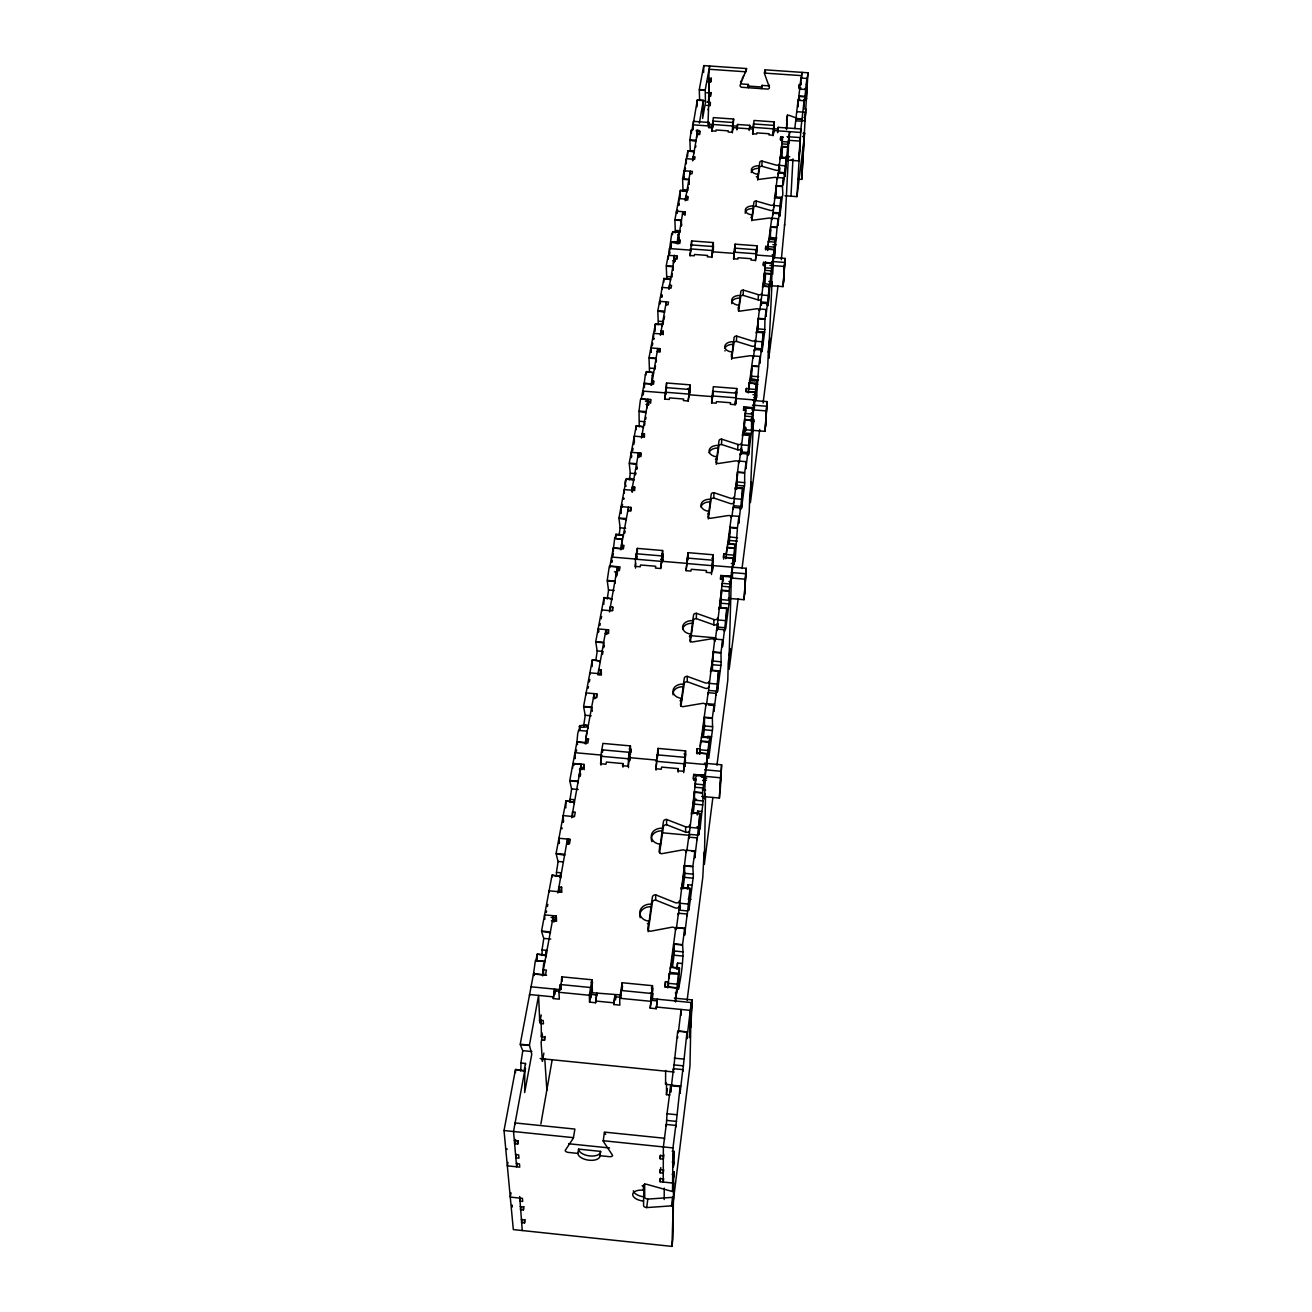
<?xml version="1.0" encoding="UTF-8"?>
<svg xmlns="http://www.w3.org/2000/svg" width="1312" height="1312" viewBox="0 0 1312 1312"><rect width="100%" height="100%" fill="white"/><g stroke="black" fill="none" stroke-linecap="round" stroke-linejoin="round"><path stroke-width="1.5" d="M546.12 956.874L546.136 955.579L537.215 954.168L546.136 954.972M646.422 371.673L653.343 372.657L653.294 373.822M656.984 758.352L657.968 748.398L685.553 750.89L684.93 766.487M656.262 1008.715L657.345 999.203L656.262 1008.715L650.194 1008.124L652.458 985.689L622.167 982.737L619.707 998.268L619.838 1005.123L613.786 1004.533L614.951 995.037L613.786 1004.533M657.706 352.452L657.706 348.467L651.72 384.498M657.952 755.482L657.968 748.398M659.592 303.548L659.592 301.35L668.513 302.022L668.005 304.827L665.758 304.663M758.385 379.89L751.514 379.348L751.792 366.163L758.713 366.704L756.499 397.684L756.417 394.928L752.957 394.65M520.618 1070.986A11.168 1.312 -83.5 0 0 520.897 1062.982L522.766 1050.797L520.274 1044.582L529.49 1045.516L531.77 1054.159L524.669 1092.535L524.816 1070.904L515.518 1069.887L515.485 1072.626M524.816 1070.871L515.501 1069.378L504.021 1130.534L513.32 1229.59L671.957 1246.4L672.99 1237.987L673.679 1174.437L672.121 1174.273M636.271 425.826L643.372 426.81L643.323 427.991M659.985 352.174L659.985 348.648L650.85 347.942L650.867 352.354M660.379 335.216L666.283 301.858L666.266 304.942M660.92 334.511L660.92 330.985L663.183 331.165L663.167 334.691M659.378 846.765A10.02 8.036 -0.2 0 0 660.116 846.863L660.116 844.223A10.02 8.036 -0.2 0 1 651.326 835.318A10.02 8.036 -0.2 0 1 662.445 828.249L663.446 821.476A2.854 2.263 0.1 0 1 666.594 819.475L685.651 826.855A2.854 2.28 0.9 0 0 689.702 825.068M660.789 568.473L662.609 550.515L637.337 548.383L635.418 559.174L635.5 568.112M661.674 297.119L661.674 295.479M673.646 1177.618L674.04 1171.6L672.613 1183.03L660.084 1181.718L660.084 1178.537L663.232 1178.865M663.692 1169.664L663.249 1173.108L660.1 1172.78L660.116 1169.566L663.265 1169.894M663.872 1154.757L663.314 1159.07L660.133 1158.742L660.149 1155.478L663.331 1155.806M661.691 563.045L661.724 555.911L636.369 553.779L636.418 559.125L611.622 557.042L611.736 562.389L612.048 560.7M662.199 289.214L662.199 287.443L671.055 288.115L671.564 285.36L669.35 285.196L669.333 288.706M662.576 561.224L662.609 550.515M662.642 560.782L662.872 554.09L661.937 554.008M649.489 371.903L649.03 358.127L655.918 358.668L656.115 361.177M658.28 324.622L657.853 311.092L664.626 312.24M660.116 846.863L662.445 828.249M664.872 399.291L666.545 382.989L689.915 384.826L689.784 393.698M665.692 394.682L665.742 387.581L689.161 389.434L689.046 396.536M666.529 388.303L666.545 382.989M667.956 259.104L668.218 257.103M765.732 263.105L765.601 262.072M560.65 877.859L560.683 876.58L552.024 875.219L541.544 931.044L550.384 931.897M565.964 800.96L574.361 802.255L565.948 800.894L556.091 853.472L564.668 854.276M655.082 331.247L655.377 323.916L662.134 324.376M668.234 258.694L671.662 233.88L672.056 234.766L672.662 231.666L679.124 232.142M664.184 1199.529L664.233 1188.098M664.479 1139.39L664.479 1138.258L604.389 1132.092L603.225 1141.21L612.589 1155.364A3.198 1.607 8.5 0 1 609.457 1156.676L599.978 1155.692A11.152 5.625 8.8 0 1 589.17 1160.234A11.152 5.625 8.8 0 1 577.887 1153.412L568.408 1152.428A3.182 1.607 9.1 0 1 565.177 1150.476L573.377 1138.127L574.886 1129.074L515.124 1122.941L515.206 1124.072M668.841 289.28L674.286 258.366L676.467 258.53L676.959 255.856L669.858 255.479M665.381 987.165L665.463 981.704L668.464 981.999M659.641 852.636L663.429 826.74A2.837 2.263 0.1 0 1 666.578 824.74L666.594 819.475M669.464 253.806L669.497 248.558M672.498 1085.024L665.561 1084.319L665.643 1070.444M671.236 247.246L670.76 241.818L677.254 242.294L678.238 234.225M677.468 243.392L671.006 242.244L670.694 247.263M680.124 1086.615L675.778 1127.09L675.811 1125.417L666.266 1124.45L666.266 1126.122L667.037 1113.74L670.678 1085.664L680.124 1086.615L680.026 1093.355L682.814 1069.624L673.466 1068.69L671.334 1086.861M669.874 1094.995L666.463 1094.651L666.529 1083.515M673.286 1166.794L673.86 1151.214L673.81 1162.334L672.236 1162.104M764.601 332.477L757.893 332.034L758.205 318.783L764.962 319.292L764.716 331.46L762.026 351.665L763.223 332.231M768.602 241.572L768.455 240.949M666.775 278.784L666.283 266.221L672.843 266.713L673.023 269.928M667.808 987.936L669.218 973.848M668.136 987.296L668.152 986.017L667.972 987.296M668.431 987.132L668.464 983.705M674.27 261.859L674.286 258.366M676.484 213.397L676.5 211.216L685.012 211.855L684.962 215.332M560.683 876.482L552.024 875.153M655.377 323.982L649.03 357.684L655.902 358.225M662.134 324.54L655.36 324.425M663.741 282.31L663.905 278.456L670.514 278.882M676.926 259.35L676.959 255.856M677.238 243.835L677.254 242.294M670.678 1085.664L670.612 1092.404L671.088 1088.698M677.681 243.31L682.88 211.691L682.863 214.299M678.812 205.508L678.878 198.588L687.324 199.211L687.783 196.702L685.668 196.538L685.635 200.014M679.829 243.474L679.862 239.981L677.697 239.817M764.01 286.508L764.322 273.601L770.915 274.093L768.11 305.647L769.258 286.426L762.616 285.852M588.137 726.848C566.718 728.931 590.416 720.96 588.104 728.144M600.224 662.314L600.256 661.068L592.352 659.92M673.466 1068.69L673.45 1070.379L677.714 1031.183L686.98 1032.101L686.865 1038.907L691.244 1002.532L651.375 998.596L652.835 988.264L651.326 988.116M671.957 1246.4L673.433 1197.364A3.1 1.525 7.7 0 0 672.548 1197.348L647.816 1199.102A3.1 1.525 8 0 1 644.733 1197.233L644.635 1183.752M672.384 1205.892A3.1 1.525 7.7 0 0 671.498 1205.859L646.685 1207.581A3.1 1.525 8 0 1 643.602 1205.728L643.569 1201.12A10.922 5.396 8.1 0 1 632.679 1194.543A10.922 5.396 8.1 0 1 643.47 1190.23L643.438 1185.507A3.149 1.558 8 0 1 646.537 1184.26L671.646 1191.312A3.149 1.558 7.7 0 0 672.531 1191.46L672.974 1147.918L675.811 1125.417M675.828 929.65L675.844 927.486L684.7 928.338L684.602 935.243L687.193 914.054L678.419 913.218L676.451 928.207M678.156 772.128L678.189 768.602L661.592 767.094L661.264 769.242L655.721 768.734L656.623 762.813M685.192 200.785L690.325 171.232L690.292 173.824M670.514 279.046L663.888 278.915M665.463 981.704L664.758 986.821L676.844 988.018L676.779 993.151L675.27 993.004M686.291 163.869L686.356 158.686L694.622 159.293L695.065 156.899L692.998 156.751L692.949 160.195M678.255 974.734L675.614 1002.007M678.419 913.218L678.402 914.94L686.307 850.192L694.901 850.996L694.753 857.982L697.197 837.909L688.702 837.122L686.848 850.832M679.993 700.756A9.43 7.118 0.7 0 0 681.338 700.952L681.371 698.296A9.43 7.118 0.7 0 1 673.04 690.391A9.43 7.118 0.7 0 1 683.454 684.142L684.323 678.124A2.673 2.017 0.8 0 1 687.275 676.369L705.266 682.912A2.69 2.017 1.5 0 0 709.07 681.338M687.734 200.162L687.783 196.702M677.632 1037.989L677.648 1036.3M678.32 1032.675L681.125 1009.453L681.043 1015.291M666.922 276.619L671.81 276.816M672.662 231.863L672.564 234.422M681.6 225.762L681.338 220.58L674.926 220.104L675.336 232.831M689.046 184.32L688.849 179.76L682.584 179.301L683.044 190.748M681.338 700.952L683.454 684.142M690.112 255.873L691.621 240.932L713.351 242.556L713.367 249.985M686.143 570.622L687.914 552.647L713.269 554.779L713.072 561.913M688.275 401.16L689.915 384.826M683.683 772.637L685.553 750.89M692.605 128.642L692.654 124.804L712.662 126.231L711.842 130.872L715.926 131.151L716.122 129.986L728.34 130.856L728.144 132.02L732.211 132.315L732.982 127.658L753.318 129.101L752.612 133.758L756.696 134.054L756.86 132.889L769.111 133.742L768.947 134.923L773.03 135.202L773.686 130.544L800.484 132.446L804.108 100.729L798.057 100.302L794.81 128.527M692.638 129.954L692.72 124.82M687.029 561.618L687.094 558.043L712.498 560.191L712.203 570.9M691.539 246.18L691.621 240.932M692.539 160.868L697.295 133.381L699.345 133.529L699.772 131.184L696.196 130.938M693.195 129.462L693.31 121.344L709.169 122.475L709.136 124.181L732.555 125.985L733.638 119.031L713.334 117.604L712.022 131.413M684.503 766.159L684.716 757.336L656.984 754.81L656.049 770.128M687.816 559.781L687.914 552.647M690.03 392.173L690.079 388.631L688.029 388.467M770.308 239.489L770.603 227.156L777.048 227.632L774.359 258.087L775.458 239.374M574.361 802.222L574.312 803.534M670.498 967.223L679.468 968.535L678.353 989.412C680.157 981.556 684.192 960.023 682.568 945.034L673.646 944.181L674.434 951.594L672.564 966.665M696.065 141.352L689.899 140.253L690.325 151.454M680.912 706.414L684.257 683.454A2.673 2.017 0.8 0 1 687.209 681.699L687.275 676.369M689.472 830.84A2.837 2.28 0.9 0 1 685.569 832.12L685.651 826.855M682.814 1069.624L682.781 1071.314L686.98 1032.101M686.274 851.947L686.307 850.192M697.459 134.48L697.443 130.38L696.508 137.694M698.066 134.89L697.951 134.529M689.407 636.533A9.168 6.74 1 0 0 690.735 636.714L690.768 634.04A9.184 6.74 1 0 1 682.634 626.562A9.184 6.74 1 0 1 692.736 620.658L693.572 614.967A2.608 1.902 1.1 0 1 696.426 613.311L713.941 619.51A2.608 1.902 1.6 0 0 717.648 618.018M699.362 123.131L703.33 100.319L697.328 99.892L692.129 130.642M782.641 137.153L781.837 143.844L787.987 144.287L789.66 131.676L788.463 143.959L788.791 139.351M679.124 232.273L672.662 232.175M680.42 190.453L686.717 191.339L686.668 192.438M681.945 963.484L677.533 963.057L677.189 969.24M699.706 134.611L699.772 131.184M687.193 914.054L687.16 915.776L689.997 888.224L681.272 887.388L681.19 889.29M688.702 837.122L688.669 838.876L695.95 779L693.162 778.738L693.753 774.392L704.856 775.408L704.741 780.689L702.658 780.509M690.735 636.714L692.736 620.658M703.642 72.472L703.773 65.6L746.659 68.552L740.066 85.477A1.968 1.673 9.7 0 0 741.969 87.297L767.438 89.068A1.968 1.673 8.2 0 0 769.455 87.527L764.486 73.57L764.978 70.307L765.601 72.062M708.988 79.589L708.759 92.922L709.103 79.606M697.049 826.74L699.837 827.003L700.018 829.053L703.002 802.304L702.592 793.055L694.196 792.284L694.753 800.681L693.146 813.735M775.982 196.456L776.163 186.091L782.46 186.55C782.887 197.374 784.314 197.882 775.933 197.308M537.1 961.253L537.231 954.71M580.002 726.159L579.904 729.931M592.352 660.33L592.155 666.578M611.671 600.06L611.72 598.83L604.012 597.649L595.746 641.65L603.602 642.339M611.72 598.797L604.012 597.583M688.931 909.905L693.326 876.465L692.884 866.724L684.241 865.92L684.897 874.054L683.027 888.847M690.309 642.027L693.474 620.314A2.608 1.902 1.1 0 1 696.328 618.641L696.426 613.311M693.622 779.951L693.753 774.392M689.784 1035.07L690.26 1010.355L656.262 1007.009M707.955 125.165L709.12 92.955L708.398 102.205L709.12 98.941M678.78 973.291L669.776 972.405L669.251 973.701L678.632 974.226L679.485 967.928L670.498 967.059M699.64 100.466L699.28 89.97L705.233 90.38L705.446 102.68L702.609 118.49L703.33 100.466M708.89 90.561L709.185 89.626M691.244 1002.532L689.981 1065.803L673.4 1200.496M709.612 67.716L709.644 66.01L705.233 89.938L699.28 89.528L703.773 65.6M689.85 1031.757L689.456 1037.677L692.211 999.892L674.368 998.137M696.492 774.9C694.917 776.999 702.658 773.276 704.823 775.654L704.413 783.116L707.89 753.318L707.594 755.433M692.211 999.892L690.834 1027.296M697.082 753.941L697.18 748.644L699.936 748.89L699.821 754.187M708.513 96.219L710.464 96.35L710.53 93.021M706.61 81.59L710.76 81.869L710.825 78.507M710.464 96.35L711.071 92.463M710.76 81.869L711.366 77.982M697.197 837.909L697.164 839.664L699.87 813.243L691.408 812.472L699.854 813.85L698.738 834.809M781.214 157.965L781.476 146.78L787.643 147.223L785.052 176.431M552.008 877.056L552.024 875.76M600.256 661.035L592.352 659.788L583.594 706.381L591.679 707.102M626.349 479.06C645.947 482.554 619.74 471.992 626.086 486.244M687.832 150.962L693.999 151.651L687.832 150.962L682.568 178.858L688.849 179.318M692.211 885.19L687.931 884.78L687.734 888.88M699.362 754.138L700.657 741.411L709.087 742.51L709.808 737.229L701.608 736.491M699.608 753.662L699.64 752.563L699.476 753.76M711.875 257.513L713.351 242.556M712.531 253.528L712.695 246.508L690.916 244.885M689.997 888.322L688.849 909.921M708.054 513.845A8.676 6.035 1.3 0 0 708.677 513.91L708.742 511.237A8.676 6.035 1.3 0 1 700.985 504.546A8.676 6.035 1.3 0 1 710.497 499.265L711.235 494.181A2.46 1.706 1.4 0 1 713.941 492.689L730.554 498.265A2.476 1.706 1.9 0 0 734.048 496.92M711.711 403.014L713.318 386.679L736.754 388.516L735.901 404.014M712.432 398.389L712.613 391.288L736.098 393.141L735.737 403.784L736.081 393.141M708.677 513.91L710.497 499.265M706.02 705.364L706.069 703.593L714.154 704.314L713.958 711.399L716.139 693.392L708.136 692.687L706.594 704.068M565.8 807.864L565.964 801.484M697.328 100.089L705.561 100.876M701.871 811.488L697.705 811.095L697.558 814.408M701.608 736.622L701.526 738.344M705.298 776.376L704.511 798.844L705.184 793.678M705.495 796.22L704.347 864.329L712.859 797.548M706.069 769.898L706.282 764.601L684.552 762.633M708.136 692.687L708.086 694.458L714.794 639.059L722.666 639.748L722.436 646.849L724.519 629.727L716.729 629.055L715.171 640.879M706.824 767.225L706.922 763.469M711.481 574.558L713.269 554.779M708.267 518.945L711.104 499.511A2.46 1.706 1.4 0 1 713.794 498.019L713.941 492.689M708.988 742.362L706.791 759.123M712.99 565.488L712.432 570.868M715.417 459.298A8.446 5.724 1.5 0 0 716.631 459.446L716.696 456.789A8.462 5.724 1.5 0 1 709.12 450.41A8.462 5.724 1.5 0 1 718.369 445.408L719.074 440.57A2.411 1.624 1.6 0 1 721.698 439.159L737.918 444.456A2.411 1.624 2 0 0 741.313 443.194M615.787 538.379L615.918 534.279L615.033 538.543L622.446 539.216L616.804 538.74M696.328 618.641L713.81 624.856L713.941 619.51M716.631 459.446L718.369 445.408M714.745 640.846L714.794 639.059M623.348 536.592L623.397 534.902L615.918 534.246M643.372 426.728L636.271 425.662L629.235 463.136L636.484 463.726M709.808 737.262L708.742 758.352L712.596 728.8L712.367 718.304L704.232 717.566L704.659 726.307L703.314 737.492M716.237 464.366L718.927 445.9A2.394 1.624 1.6 0 1 721.551 444.489L721.698 439.159M716.729 629.055L716.68 630.826L723.076 575.952M716.139 693.392L716.09 695.163L718.566 670.858L710.596 670.17L718.533 671.465L717.385 691.867M732.358 132.856L732.555 125.985M709.169 122.475L708.513 127.641L712.564 127.936L712.777 121.065L733.129 122.508L732.867 129.38L733.638 119.031M720.731 579.018L720.829 575.46L731.03 576.329L733.424 558.223L723.306 557.37L723.798 553.779L726.323 553.992L731.489 515.747L738.935 516.37L738.672 523.488L740.542 507.974L733.162 507.367L731.948 516.354M712.318 670.662L713.056 652.31L720.977 652.999L721.108 663.938L717.467 691.785M720.452 601.175L720.55 597.698M723.01 580.609L723.355 575.886L730.997 576.542L729.128 590.81L721.42 590.154M723.634 559.125L723.798 553.779M737.557 124.476L736.934 129.658L737.557 124.476L749.726 125.329L749.677 127.051L773.424 128.871L774.342 121.901L753.99 120.458L752.727 134.3M733.67 259.136L735.114 244.163L756.909 245.787L756.548 254.544M734.392 251.658L734.507 248.132L756.335 249.772L756.056 256.775M734.884 251.166L735.114 244.163M603.815 604.291L604.012 598.174M636.254 426.236L636.123 429.762M726.832 608.145L725.7 628.94L729.177 602.339L729.111 591.236L721.42 590.58L720.846 607.292M731.358 354.601A8.036 5.166 1.7 0 0 731.948 354.666L732.03 352.01A8.036 5.166 1.7 0 1 724.782 346.27A8.036 5.166 1.7 0 1 733.523 341.743L734.162 337.381A2.28 1.46 1.7 0 1 736.655 336.102L752.088 340.907A2.296 1.46 2.1 0 0 755.318 339.759M725.815 558.732L726.946 547.301L734.769 547.924L735.261 544.168L727.734 543.545M726.012 558.272L726.044 557.387L725.913 558.272M731.948 354.666L733.523 341.743M724.519 629.727L724.47 631.498L726.832 608.112L719.074 607.456L726.815 608.702M701.707 796.417L719.402 798.04L721.616 764.798L704.331 763.24M719.402 798.04L720.878 771.259L704.724 769.767M721.616 764.798L720.157 791.562M646.406 372.116L646.373 373.28M653.343 372.624L646.422 371.542L645.701 375.216M686.717 191.273L680.42 190.338L674.926 219.662L681.322 220.137M721.256 661.838L713.416 661.068M731.571 359.34L733.998 342.678A2.28 1.46 1.8 0 1 736.475 341.399L736.655 336.102M731.44 517.092L731.489 515.747M735.196 404.883L736.754 388.516M738.213 307.844A7.839 4.92 1.8 0 0 738.771 307.91L738.869 305.27A7.856 4.92 1.8 0 1 731.768 299.776A7.856 4.92 1.8 0 1 740.296 295.479L740.903 291.313A2.23 1.394 1.8 0 1 743.33 290.1L758.418 294.675A2.23 1.394 2.1 0 0 761.567 293.593M738.771 307.91L740.296 295.479M731.03 576.329L730.571 583.709L733.49 561.585M733.162 507.367L733.113 509.138L738.886 461.07L746.151 461.66L745.872 468.761L747.66 453.952L740.46 453.362L739.23 462.513M731.325 578.034L729.16 655.721M732.047 572.573L732.227 567.227M687.832 151.306L687.57 156.718M727.734 543.676L735.245 544.759L734.08 564.652L734.95 558.682L734.999 561.208M732.358 578.526L732.555 572.852M721.551 444.489L737.721 449.786L737.918 444.456M738.574 311.321L740.722 296.578A2.23 1.394 1.8 0 1 743.15 295.364L743.33 290.1M749.136 130.528L749.726 125.329M738.836 462.414L738.886 461.07M633.598 480.897L633.647 479.7M662.117 324.95L662.068 326.081M729.324 544.316L729.931 527.654L737.41 528.277L735.032 561.208M735.228 489.228L735.31 487.556L742.674 488.064L741.542 508.22L744.626 484.653L744.708 472.992L737.41 472.402L736.721 489.343M740.46 453.362L740.394 455.133L745.774 410.246L743.412 410.049L743.838 406.933L753.268 407.688L755.302 392.222L745.954 391.484L746.364 388.434L748.693 388.614L753.121 355.896L760.025 356.438L759.714 363.49L761.337 349.96L754.498 349.435L753.383 357.684M753.203 130.806L753.514 123.951M743.707 410.476L743.838 406.933M740.542 507.974L740.476 509.745L742.674 488.064M750.907 217.333A7.478 4.477 1.9 0 0 751.989 217.448L752.088 214.84A7.478 4.477 1.9 0 1 745.298 209.854A7.478 4.477 1.9 0 1 753.4 205.951L753.941 202.163A2.132 1.263 1.9 0 1 756.253 201.064L770.669 205.23A2.132 1.263 2.2 0 0 773.654 204.246M746.233 391.976L746.364 388.434M670.498 279.44L670.448 280.571M693.999 151.716L693.95 152.864M751.989 217.448L753.4 205.951M746.069 407.852L753.236 407.868L751.628 420.037L744.527 419.463M745.429 430.91L745.659 427.089M749.349 383.416L749.283 382.514L748.25 392.96L748.414 391.944M751.792 220.777L753.744 207.362A2.132 1.263 1.9 0 1 756.04 206.263L756.253 201.064M756.352 176.661A7.314 4.28 1.9 0 0 757.926 176.874L758.024 174.283A7.314 4.28 1.9 0 1 751.366 169.494A7.314 4.28 1.9 0 1 759.271 165.771L759.796 162.147A2.083 1.214 2 0 1 762.042 161.097L776.163 165.099A2.083 1.214 2.2 0 0 779.082 164.148M747.66 453.952L747.578 455.723L749.693 434.78L742.526 434.206L742.428 435.945M680.403 190.88L680.354 191.978M679.108 232.683L679.058 233.798M737.524 537.789L730.128 537.002M751.35 433.501L744.298 433.009L744.511 419.906L751.628 420.48L751.481 432.288L748.529 454.838L749.693 434.813M744.757 482.668L737.524 481.98M755.499 260.776L756.909 245.787M757.926 176.874L759.271 165.771M753.055 357.668L753.121 355.896M728.39 598.354L744.035 599.699L746.266 568.309L712.35 565.554M754.498 349.435L754.433 351.19L759.484 308.976L766.208 309.501L765.896 316.52L767.454 303.548L760.78 303.039L759.779 310.386M757.713 180.138L759.599 167.313A2.083 1.214 2 0 1 761.846 166.263L762.042 161.097M744.724 594.254L745.577 573.721L731.407 572.524M746.266 568.309L744.035 599.699M753.088 407.737L752.809 414.74L755.302 395.847M753.449 409.902L752.399 431.894L753.826 421.054M750.612 488.212L753.219 425.695M754.072 405.244L754.285 399.93L735.901 398.471M743.15 295.364L758.205 299.94L758.418 294.675M754.367 408.163L754.679 400.619M756.335 383.973L756.286 383.071L755.072 397.536L753.908 397.454M759.418 310.304L759.484 308.976M760.78 303.039L760.698 304.778L765.404 265.204L763.207 265.04L763.584 262.351L772.342 263.007L774.096 249.674L765.404 249.018L765.765 246.377L774.342 247.099M763.436 265.844L763.584 262.351M707.512 737.82L707.562 736.311L711.596 736.672M751.776 376.282L758.664 376.659M756.401 383.875C762.174 375.33 737.82 381.858 756.86 380.808L755.679 399.947M761.337 349.96L761.272 351.714L763.223 332.166L756.417 331.641L756.319 333.346M765.601 249.87L765.765 246.377M765.486 274.372L765.044 282.736M767.52 250.559L768.422 240.932M767.782 250.018L768.16 244.819M773.112 135.743L773.424 128.871M773.539 133.972L773.916 125.378L753.449 123.935M680.059 198.506L680.256 194.16M678.599 243.737L678.911 237.111M686.307 200.064L686.52 195.701M670.481 967.666L670.416 968.978M762.6 286.016L769.226 286.918M764.863 329.476L758.156 328.869M773.555 132.25L774.342 121.901M767.454 303.548L767.372 305.286L769.258 286.36M771.686 219.957L771.768 218.218L778.18 218.694L777.852 225.648L779.279 213.708L772.899 213.233L772.194 218.481M772.899 213.233L772.834 214.971L777.278 177.514L783.559 177.973L783.215 184.877L784.576 173.381L778.344 172.938L777.672 177.956M778.18 127.346L777.622 132.545L778.18 127.346L800.927 128.953L796.958 196.62L784.97 195.75M697.016 106.748L697.312 100.434M770.767 284.376L764.224 283.802M772.342 263.007L771.899 269.747L774.047 253.429M772.456 265.565L771.325 287.082L772.03 281.719L768.799 281.473M744.576 429.68L765.027 431.336L767.159 401.603L753.104 400.488M769.144 343.58L772.03 281.719M772.981 261.564L773.227 256.299L756.138 255.036M765.601 426.679L766.585 406.244L752.481 405.113M772.719 274.274L773.506 257.546M777.196 179.252L777.278 177.514M774.998 242.441L774.966 241.408L773.85 254.905L772.227 254.774M767.159 401.603L765.027 431.336M778.344 172.938L778.262 174.66L782.428 139.416L780.378 139.285L780.706 136.94L783.264 137.12M780.542 140.368L780.706 136.94M691.391 813.063L691.326 814.342M781.263 157.309L787.397 157.653M779.279 213.708L779.197 215.43L780.952 197.653L774.605 197.194L774.506 198.834M782.46 147.174L781.952 156.817M786.446 128.888L787.052 116.817A1.952 1.64 6.9 0 1 789.07 115.308L796.778 118.162M784.576 173.381L784.494 175.103L786.2 157.85L780 157.407L786.183 158.391L785.019 176.431M786.544 129.593L787.43 114.751M776.852 238.095L770.456 237.472M768.914 285.54L783.067 286.606L785.101 258.431L772.965 257.513M680.305 906.051L680.272 909.036M780.952 197.784L774.588 197.751M783.559 282.588L784.609 262.416L771.915 261.482M785.101 258.431L783.067 286.606M790.972 196.193L792.94 158.9M727.701 544.086L727.635 545.333M800.976 87.888L798.992 87.986L799.172 84.624L801.025 84.755M798.86 98.154L798.959 96.448L804.945 96.875L804.863 98.564M798.073 103.189L800.943 78.031L806.913 78.441L806.536 85.247L806.798 83.05M800.943 78.031L800.582 84.837L800.861 82.64M801.517 77.933L801.632 75.637L764.42 73.078L764.912 69.815L807.979 72.783L805.027 121.13A1.952 1.64 6 0 1 804.469 121.032L803.502 120.671M801.96 74.079L802.058 72.373L801.173 79.228M803.78 99.532L806.224 99.696L806.437 98.056L806.306 99.794L807.093 86.379L806.864 88.494L805.01 88.412M782.231 197.095L779.836 216.25L780.919 198.21M787.397 160.08L798.729 160.884L800.254 137.58L787.003 136.645M804.108 100.729L803.731 107.568L806.913 78.441M807.06 86.904L806.864 88.494M710.497 672.006L710.563 670.76M718.14 623.938L717.943 628.284L718.123 627.464M718.976 609.276L719.058 608.046M742.51 434.78L749.66 435.354M797.778 179.088L801.73 179.383L805.519 112.324L803.567 112.176M803.026 133.217L804.01 133.004A1.935 1.624 6 0 1 804.568 132.971L801.73 179.383M741.723 447.671L741.378 454.264M762.584 286.41L762.518 287.541M768.881 240.457L768.98 238.899L775.474 239.276L775.048 242.408M779.968 157.899L779.902 159.014M749.808 381.415L749.874 380.25M761.6 302.121L761.452 305.171M779.131 170.839L779.262 168.707M765.634 262.761L772.26 263.564L772.178 262.564L771.308 270.797L764.716 270.288L765.552 262.072M722.174 584.07L721.944 586.267L729.636 586.907M671.498 1205.859L672.548 1197.348M802.616 136.53L803.6 136.3L804.01 133.004M804.568 132.971L804.158 136.284A1.935 1.624 6 0 0 803.6 136.3M796.958 196.62L803.977 139.564M673.4 1155.741L673.942 1151.395L672.154 1151.247M799.73 150.503L799.877 149.338L798.729 160.884M673.286 1166.565L673.81 1162.268L673.351 1166.762M804.469 121.032L804.879 117.736L803.912 117.375M805.338 115.636L805.191 116.735L805.929 109.027L803.977 108.896M672.531 1191.46L673.597 1182.916A3.132 1.574 7.7 0 1 672.695 1182.752M806.896 81.344L807.979 72.783M694.196 791.874L702.592 792.628L704.823 775.654M707.644 753.662L699.394 752.924M774.113 249.51L767.602 249.034M660.084 1181.718L660.526 1178.291M704.085 852.029L702.806 877.105L687.111 1000.466M768.291 352.239L768.471 350.878M784.527 225.385L784.674 224.188M663.659 1178.619L663.216 1182.046L663.364 1146.918L666.266 1124.45M716.975 765.158L727.799 680.157L728.226 662.986L730.079 648.522L729.177 669.317L738.18 598.682M742.034 568.408L749.234 511.91L749.808 494.444L751.399 482.029L750.415 502.594L759.73 429.467M763.092 403.063L767.733 366.507L768.438 348.976L769.832 338.201L768.766 358.406L778 285.901M781.329 259.727L785.298 217.431L788.397 156.604L787.774 161.294L788.889 137.514L787.856 137.432M720.944 665.446L713.105 664.758M660.133 1158.742L660.592 1155.298M798.992 87.986L799.418 84.722M660.1 1172.78L660.772 1167.614M797.991 104.894L797.696 107.141L798.401 99.154L799.861 99.253M675.139 1000.925L676.844 988.018M684.7 928.338L682.552 944.64L673.646 943.787M694.901 850.996L692.884 866.33L684.241 865.51M704.856 775.408L707.611 753.892L696.606 752.891L697.18 748.644M714.154 704.314L712.367 717.877L704.232 717.156M722.666 639.748L720.977 652.572L713.072 651.884M738.935 516.37L737.426 527.834L729.948 527.211M746.151 461.66L744.708 472.55L737.426 471.959M760.025 356.438L758.73 366.261L751.792 365.72M766.208 309.501L764.978 318.849L758.221 318.34M771.308 270.797L770.931 273.65L764.322 273.158M778.18 218.694L777.065 227.189L770.62 226.714M783.559 177.973L782.477 186.107L776.179 185.648M787.987 144.287L787.659 146.78L781.493 146.337M730.702 580.15L730.948 578.313M733.375 559.814L733.621 558.026L733.228 563.553L731.342 563.406M752.957 411.197L753.17 409.639M755.253 393.846L755.45 392.304M772.063 266.254L772.243 264.909M774.031 251.264L774.211 249.936M665.561 1084.319L665.807 1082.416M699.837 827.003L698.788 834.744M756.417 394.928L755.761 399.898M706.512 780.214L703.216 780.05M666.463 1094.651L667.25 1088.583M643.569 1201.12L644.044 1185.95A10.906 5.412 8.1 0 0 642.076 1185.835M676.762 968.896L677.533 963.057M687.439 888.437L687.931 884.78M697.197 814.982L697.705 811.095M646.685 1207.581L647.816 1199.102M668.923 978.67L675.844 927.486M700.313 746.134L706.069 703.593M722.568 581.708L722.879 579.33L720.337 579.117L720.829 575.46M768.389 243.114L771.768 218.218M671.104 967.37L674.171 944.689M679.813 902.918L679.403 905.985A2.936 2.411 0.5 0 1 675.221 907.888L655.672 900.081A2.919 2.411 -0.5 0 0 652.408 902.197L648.112 931.7M681.879 887.666L684.716 866.625M691.982 812.85L694.688 792.792M702.396 735.064L704.577 718.927M711.006 671.367L713.728 651.277M719.484 608.702L721.764 591.827M723.273 580.576L723.42 579.51M728.324 543.201L730.161 529.556M735.901 487.146L737.623 474.37M743.084 433.977L744.74 421.66M750.366 380.119L751.94 368.442M755.351 343.186L755.597 341.333M756.844 332.084L758.336 321.096M763.026 286.328L764.699 273.946M769.308 239.834L770.685 229.731M773.637 207.837L774.064 204.606M774.933 198.194L776.655 185.5M779.262 166.181L778.836 169.314A2.083 1.214 2.2 0 1 775.933 170.265L761.846 166.263M780.312 158.408L781.772 147.633M742.018 449.901L741.428 454.198M779.459 171.741L779.984 167.87M643.47 1190.23L644.044 1185.95M745.413 431.336L745.839 428.237M775.097 242.146L768.488 241.638M650.194 1008.124L651.293 1000.318L657.345 1000.908M684.634 766.848L685.536 760.435M712.334 569.998L713.039 565.029M735.786 403.407L736.54 398.012M652.031 999.203L652.753 994.053M678.189 768.602L677.878 770.767L683.421 771.259L685.766 754.072L684.044 753.908M753.219 407.966L746.02 407.589M681.371 698.296L680.485 704.413A2.706 2.066 0.7 0 0 682.88 706.692L702.461 703.363A2.706 2.066 1.4 0 1 705.79 705.61M690.768 634.04L689.932 639.83A2.64 1.952 1 0 0 692.277 641.994L711.301 638.846A2.64 1.952 1.6 0 1 714.548 640.978M708.742 511.237L707.988 516.42A2.493 1.738 1.4 0 0 710.202 518.355L728.176 515.55A2.493 1.738 1.8 0 1 731.26 517.453M716.696 456.789L715.991 461.693A2.427 1.656 1.5 0 0 718.156 463.53L735.671 460.889A2.427 1.656 1.9 0 1 738.672 462.693M732.03 352.01L731.374 356.454A2.312 1.492 1.7 0 0 733.457 358.11L750.07 355.732A2.312 1.492 2.1 0 1 752.924 357.372M738.869 305.27L738.246 309.484A2.247 1.427 1.8 0 0 740.28 311.075L756.483 308.812A2.247 1.427 2.1 0 1 759.287 310.37M752.088 214.84L751.53 218.678A2.148 1.296 1.9 0 0 753.482 220.121L768.914 218.087A2.148 1.296 2.2 0 1 771.587 219.498M758.024 174.283L757.483 177.956A2.099 1.23 1.9 0 0 759.402 179.334L774.49 177.382A2.099 1.23 2.2 0 1 777.114 178.744M679.468 900.786A2.936 2.411 0.5 0 1 675.27 902.672L655.672 894.85A2.936 2.411 -0.5 0 0 652.408 896.982L651.342 904.181A10.332 8.544 -0.8 0 0 639.846 911.692A10.332 8.544 -0.8 0 0 648.866 921.155L647.784 928.502A2.968 2.476 -0.8 0 0 650.391 931.258L671.908 927.207A2.968 2.476 0.3 0 1 675.516 929.913M660.116 844.223L659.1 851.144A2.886 2.329 -0.1 0 0 661.625 853.718L682.486 849.93A2.886 2.329 0.8 0 1 685.996 852.472M647.39 923.533A10.316 8.544 -0.8 0 0 648.882 923.763L651.342 904.181M599.978 1155.692L600.634 1151.395L578.559 1149.115L577.887 1153.412M769.504 85.231A1.968 1.673 8.2 0 1 767.914 85.805L762.042 85.395L761.796 87.018A6.872 5.855 8.9 0 1 761.468 88.609M621.183 994.972L590.859 992.643L592.548 982.36L591.056 982.212M621.97 989.806L622.56 985.952M657.361 757.45L657.935 753.711M686.865 564.308L685.897 570.654L690.981 571.081L691.244 569.277L706.496 570.556L706.233 572.376L711.317 572.803L713.367 558.338L711.776 558.207M687.406 560.7L688.095 556.206M713.056 392.764L711.53 402.8L716.221 403.178L716.45 401.62L730.554 402.735L730.325 404.293L735.032 404.67L736.77 392.321L735.31 392.206M734.08 255.069L733.523 258.743L737.885 259.071L738.098 257.726L751.202 258.71L751.005 260.055L755.384 260.366L756.876 249.723L754.974 249.575M734.687 251.084L735.425 248.132M615.492 999.957L616.099 996.087M748.316 87.707A6.872 5.855 8.9 0 1 748.102 86.067L748.365 84.444L742.51 84.034A1.968 1.673 9.7 0 1 740.624 82.525M673.384 263.318L674.368 255.217L674.499 258.94M595.615 1002.745L596.812 993.25L595.615 1002.745L589.564 1002.138L589.301 995.267L591.942 979.769L561.766 976.833L560.683 989.691L530.999 986.788M651.195 385.285L652.326 374.888L652.556 375.806M629.104 748.939L630.81 749.103L629.416 757.631L657.033 760.14M662.872 554.09L660.51 568.506L655.426 568.08L655.738 566.259L640.535 564.98L640.223 566.784L635.156 566.358L635.713 563.192M690.079 388.631L688.046 400.931L683.355 400.57L683.618 399.012L669.563 397.897L669.3 399.455L664.61 399.078L665.84 392.14M629.498 757.631L628.087 766.224L622.56 765.716L622.921 763.568L606.374 762.059L605.996 764.224L600.486 763.715L601.519 757.811M589.564 1002.138L590.843 994.381L596.878 994.972M591.892 992.643L592.319 990.068M629.924 760.255L630.449 757.057M578.986 776.474L580.839 765.388M585.185 743.822L586.89 731.358M628.481 767.618L628.35 758.762L630.416 745.905L602.913 743.412L600.716 756.253L600.962 765.109M723.289 576.345L730.817 576.919M540.872 1123.974L552.106 1060.145M522.143 1219.242L521.569 1222.587L524.554 1222.899L525.144 1219.553M651.195 383.842L644.225 383.301L644.208 386.991M560.913 988.395L560.7 989.691L560.322 984.525L590.662 987.51L591.056 997.809M562.159 981.343L561.766 976.833M602.372 752.465L602.848 749.808M636.582 558.24L636.976 555.993M690.784 250.477L689.899 255.479L694.261 255.791L694.491 254.462L707.562 255.446L707.332 256.775L711.694 257.103L713.449 246.492L711.826 246.361M691.588 245.869L692.047 244.885M520.913 1206.81L520.421 1209.615L523.439 1209.926L524.029 1206.581M542.578 975.685L543.48 964.746L545.152 960.269M585.136 742.592L576.952 741.854L577.706 733.736L578.559 730.39L586.792 731.145M615.59 577.214L617.493 566.915L609.309 566.325L607.226 580.412L614.885 581.068M620.888 549.892L622.282 538.543M646.685 408.311L647.849 399.192L648.079 400.078M543.07 1057.554L542.397 1061.392L541.118 1042.581L542.512 1034.889M543.184 1056.914L543.873 1053.093M554.96 994.25L555.648 990.412M519.683 1196.478L522.258 1230.541M520.274 1197.741L519.667 1201.103L522.701 1201.431L522.438 1198.364L510.27 1197.102L511.04 1192.887M553.287 998.563L554.582 989.1L553.287 998.563L559.338 999.17L558.945 992.282L560.322 984.525M644.225 383.301L645.373 374.33L645.602 375.248M541.577 1040.022L544.529 1040.318L545.218 1036.48M749.398 383.366L756.466 383.432M534.312 975.472L534.132 972.897L533.656 975.439L533.525 973.717L535.378 960.532L544.464 961.302M613.36 549.367L614.738 537.871M516.469 1154.412L515.862 1157.824L518.978 1158.152L518.699 1154.921L515.567 1154.593M544.529 1040.318L544.316 1037.054L541.364 1036.759L541.184 1019.719M517.322 1163.088L516.649 1166.811L513.533 1131.502L524.8 1070.313M708.07 109.896L708.267 108.798M541.364 1036.759L542.053 1032.921M544.841 919.236L544.578 914.874L556.288 916.006L555.386 920.876L552.45 920.598M560.929 892.275L558.945 892.078L558.666 886.846L561.569 887.125L560.7 891.898L549.088 890.799L549.154 892.111M594.303 698.525L594.156 693.654L585.874 738.59L588.612 738.836L587.825 743.068L576.903 742.067L572.983 763.387L584.004 764.404L583.217 768.717L580.462 768.455L571.688 817.72M586.185 694.72L586.12 692.933L596.829 693.868L596.091 697.935L593.401 697.705M598.682 673.122L598.584 669.563L601.24 669.792L600.502 673.778L589.892 672.859L589.941 674.188M598.223 632.482L598.141 628.924L608.538 629.826L607.85 633.68L605.242 633.45M610.211 610.392L610.129 606.833L612.72 607.062L612.032 610.818L601.7 609.949L601.732 611.277M621.232 513.5L621.084 506.596L630.941 507.4L630.318 510.844L627.841 510.63M632.991 488.277L632.286 492.164L632.236 486.818L634.664 487.031L634.057 490.393L624.266 489.606L624.332 493.148M631.318 457.232L631.269 452.345L640.879 453.116L640.272 456.379L637.878 456.182M642.06 437.109L642.044 433.55L644.422 433.747L643.831 436.945L634.303 436.191L634.352 442.406M651.72 380.972L654.032 381.152L653.491 384.186L644.192 383.448L641.306 398.782L650.67 399.537L650.112 402.636L647.767 402.44L641.453 438.093M659.985 348.648L659.444 351.583L657.164 351.403M663.183 331.165L662.658 334.052L653.589 333.363L653.589 339.086M679.862 239.981L679.386 242.605L670.727 241.966M685.012 211.855L684.536 214.397L682.42 214.25M709.103 80.114L709.398 78.474M515.632 1142.194L515.403 1139.456L514.616 1143.736L517.764 1144.048L518.388 1140.636M541.216 1014.93L539.79 1022.802L538.592 995.414L529.441 1045.139L520.224 1044.221L533.476 973.98L545.464 975.16L546.399 970.076L543.398 969.781L553.352 915.727L553.697 921.795M524.078 1071.018L525.472 1063.458L520.897 1062.982M545.349 956.12L546.415 950.331L542.036 949.904A10.578 1.23 -83.9 0 1 541.905 955.579M559.814 877.63L560.716 872.759L556.452 872.349L558.092 861.672L556.14 853.882L564.816 855.162M507.957 1162.448L507.334 1165.843L519.749 1167.122L519.486 1163.941L516.37 1163.613M628.53 511.221L628.481 507.219L621.494 545.169L623.987 545.382L623.348 548.941L613.294 548.104L609.932 566.062L620.051 566.915L619.395 570.54L616.853 570.326L609.473 611.95M542.774 975.521L543.086 973.783L543.201 975.505M585.398 743.314L585.595 742.264L585.628 743.15M651.293 385.056L651.474 384.104L651.474 384.99M558.945 892.078L559.437 889.339M568.703 838.909L568.096 844.37M580.166 776.425L580.658 773.752M581.478 769.34L581.856 767.241M586.546 741.313L587.022 738.722M602.487 654.442L602.897 652.195M603.733 647.702L604.143 645.471M617.312 573.721L617.493 566.915M617.952 570.195L618.28 568.44L618.313 570.589M621.97 548.334L622.38 546.136M624.774 533.115L625.168 530.95M635.467 474.813L635.828 472.894M636.517 469.089L636.878 467.187M639.436 453.181L639.042 457.183M644.586 425.154L644.946 423.202M645.668 419.315L646.012 417.38M648.308 404.883L648.8 402.177M652.08 384.4L652.753 380.66M654.803 369.541L655.475 365.851M656.148 362.178L656.492 360.357M663.036 324.671L663.347 323.014M663.954 319.734L664.544 316.454M671.81 276.93L672.416 273.585M673.04 270.256L673.335 268.583M674.614 261.646L675.04 259.317M677.96 243.442L678.845 238.587M680.026 232.175L680.321 230.568M681.19 225.795L681.486 224.204M685.881 200.293L686.668 195.964M687.718 190.224L688.242 187.37M688.767 184.533L689.292 181.696M695.622 147.223L695.885 145.763M553.91 921.762L554.304 919.63M594.73 698.722L594.976 697.459M606.554 634.336L606.816 632.909M542.036 949.904L543.758 938.556L541.594 931.438L550.548 932.717M570.048 802.091A9.856 1.099 -84.4 0 0 570.048 799.32L571.589 789.053L569.818 780.886L578.149 781.64L578.362 782.657M583.774 726.422A9.512 1.033 -84.6 0 0 583.758 725.192L585.218 715.434L583.643 706.807L591.712 707.529L592.368 711.235M595.812 660.395L597.206 651.178L595.779 642.093L603.618 642.765L604.127 646.094M607.226 599.059L608.538 590.252L607.259 580.855L614.902 581.511L615.131 583.233M619.215 534.542L620.117 527.818L618.969 518.404L626.464 519.618M629.432 479.684L630.285 473.206L629.252 463.579L636.5 464.169L636.992 469.007M639.239 426.958L639.026 411.476L646.144 412.673M537.215 954.103L535.886 960.614L544.742 961.598M580.002 725.569L578.904 730.899M626.349 478.519L618.952 517.978L626.382 518.584M663.905 278.39L657.853 310.649L664.577 311.157M572.688 767.159L572.639 768.225M572.983 765.552L572.934 763.65L581.216 764.388L580.921 769.422M644.225 385.072L644.52 383.547L644.422 387.68M670.76 243.573L671.006 242.244M691.44 133.184L691.326 129.937L689.899 139.81L696.032 140.253M546.3 912.529L546.579 911.004M547.432 906.494L547.826 904.394M559.47 842.091L559.207 843.534L558.945 838.27L570.31 839.336L569.474 843.911L566.62 843.649M561.962 828.774L562.126 827.921M563.176 822.28L563.455 820.869M573.77 765.667L573.967 764.666M575.082 758.664L575.263 757.319M576.378 751.35L576.624 749.972M588.186 688.177L588.481 686.668M589.367 681.912L589.826 679.419M598.731 631.876L598.944 630.678M599.928 625.463L600.289 623.544M601.175 618.805L601.618 616.46M612.983 555.681L613.409 553.451M622.052 507.236L622.56 504.464M623.561 499.15L623.758 498.101M631.712 455.625L631.318 457.658L631.269 452.328M632.614 450.77L633.073 448.36M633.778 444.522L634.352 441.504M643.093 394.879L643.667 391.812M651.031 352.305L651.375 350.484M652.228 345.925L652.753 343.186M653.425 339.546L654.163 338.693M660.084 303.99L660.592 301.219M661.379 297.037L661.871 294.429M669.235 255.036L669.776 252.15M677.025 213.413L677.648 210.084M678.534 205.361L678.829 203.786M684.88 171.413L685.504 168.084M661.674 297.234L661.888 296.02M684.208 176.612L684.011 177.678L684.093 170.79L692.408 171.396L691.965 173.84L689.882 173.676M587.333 730.702L587.104 731.588M581.183 764.552L580.921 765.388M648.161 400.062L640.879 398.668L640.387 400.029L639.01 411.033L646.078 411.607M572.934 763.65L569.785 780.46L578.116 781.23M668.202 255.446L666.266 265.778L672.826 266.27M734.589 548.252L733.441 558.026L725.848 557.387M700.854 741.821L701.018 740.936L709.234 741.674M740.608 82.23L741.346 80.573M742.084 78.933L742.461 78.113M743.199 76.473L743.576 75.653M744.691 73.177L745.446 71.52M745.823 70.684L746.561 69.028M746.134 71.816L709.054 69.257L708.874 78.376L711.35 78.622M799.516 89.101L805.519 89.511M748.102 86.067L761.796 87.018A6.872 5.855 8.9 0 0 762.042 85.395M799.156 95.924L805.142 96.334M706.643 92.758L711.055 93.086M706.988 102.106L710.382 102.336L710.268 105.632L706.397 105.37M796.597 111.668L802.682 112.094M796.236 118.523L802.304 118.949M733.441 125.903L737.492 126.182M774.047 128.773L778.114 129.052M696.377 130.216L698.87 130.396M788.43 140.286L799.812 141.089M782.034 141.598L788.2 142.024M787.61 142.582L788.627 142.664M785.97 156.423L789.742 156.702M690.342 150.716L694.409 150.995M790.857 160.162L792.874 160.294M778.918 165.345L785.166 165.788M778.59 172.233L784.822 172.676M683.076 189.699L687.75 190.043M773.49 205.492L779.869 205.968M773.162 212.429L779.525 212.905M675.5 230.42L680.272 230.781M768.947 239.358L775.441 239.834M772.883 244.606L776.097 244.836M690.21 248.87L712.039 250.51M733.884 252.134L755.778 253.774M669.497 248.575L690.834 250.149M712.58 251.789L734.343 253.396M769.882 265.368L784.1 266.434M672.564 260.776L675.286 260.973M764.945 267.845L772.096 268.238M761.37 294.987L768.061 295.495M761.075 301.99L767.733 302.498M658.591 321.21L663.593 321.588M756.384 332.215L763.19 332.74M755.122 341.218L761.96 341.743M754.826 348.27L761.649 348.795M649.85 368.114L654.983 368.508M754.351 384.104L757.795 384.383M748.545 388.893L755.564 389.451M748.316 391.517L755.318 392.075M664.905 392.19L688.374 394.059M711.891 395.912L735.425 397.782M665.692 392.911L642.749 391.091L642.782 394.633M689.062 394.764L712.465 396.618M645.422 401.308L648.915 401.587M751.858 409.77L765.978 410.886M646.012 404.473L648.932 404.719M751.284 412.87L753.039 413.001M745.216 413.477L752.317 414.051M752.071 416.708L744.97 416.15L746.02 407.425M750.546 419.233L754.023 419.512M750.464 420.775L754.4 421.103M639.961 421.3L645.209 421.726M741.1 444.801L748.299 445.375M740.837 451.902L748.004 452.476M630.285 473.206L635.664 473.648M737.246 485.391L744.478 485.981M735.294 488.048L742.641 488.638M733.818 498.626L741.198 499.232M733.572 505.727L740.919 506.334M620.117 527.818L625.644 528.277M729.833 540.511L737.246 541.118M615.902 534.755L623.397 535.378M727.028 547.776L734.589 548.4M726.126 554.517L733.703 555.14M613.327 547.908L620.871 548.547M660.658 559.24L662.855 559.437M661.691 561.274L686.996 563.406M635.418 559.174L660.805 561.323M686.242 563.471L711.711 565.636M730.702 577.969L744.872 579.182M614.459 571.786L616.984 571.999M728.931 581.511L730.85 581.659M722.223 583.332L729.898 583.988M608.538 589.974L614.229 590.466M721.682 599.65L729.308 600.306M721.387 603.258L729.013 603.914M717.385 619.92L725.192 620.592M717.188 627.021L724.962 627.694M689.866 635.598L715.827 637.862M597.19 650.9L603.028 651.408M716.254 670.957L720.173 671.301M708.808 683.339L716.828 684.044M598.895 674.909L600.224 675.024M708.628 690.44L716.614 691.145M708.496 705.02L714.548 705.544M585.218 715.253L591.204 715.794M704.675 725.962L712.728 726.684M704.364 729.767L712.416 730.489M583.758 725.192L587.76 725.552A9.512 1.017 -84.6 0 1 587.76 727.504M701.592 737.098L709.792 737.82M699.69 749.742L707.939 750.48M601.782 749.808L629.416 752.317L629.465 761.157M574.918 752.678L601.995 755.138M600.716 756.253L628.35 758.762M656.049 761.272L683.798 763.797M629.17 754.252L630.531 754.367M700.756 775.966L720.058 777.737M701.461 777.114L704.79 777.426M703.494 777.918L706.774 778.213M579.396 769.258L582.134 769.504M693.654 779.689L695.737 779.869M695.13 783.986L703.511 784.756M703.199 788.004L694.835 787.233L695.606 778.557L696.147 775.441L704.577 776.409M702.281 789.922L705.643 790.234M693.786 799.139L696.524 799.385M571.589 788.889L578.182 789.496M694.77 800.205L703.068 800.96M694.442 804.125L702.74 804.896M570.048 799.32L574.18 799.697A9.856 1.082 -84.4 0 1 574.197 800.943M689.407 827.331L697.918 828.118M689.276 834.334L697.771 835.121M661.97 832.759L689.8 835.334M691.982 851.308L695.393 851.636M558.092 861.476L563.176 861.869M684.913 873.349L693.474 874.153M684.585 877.384L693.13 878.187M681.256 887.994L689.964 888.814M688.16 899.114L691.03 899.392M679.14 903.181L687.914 904.017M679.058 910.118L687.8 910.954M676.451 927.781L685.274 928.634M551.138 917.482L554.632 917.81M551.45 920.712L555.829 921.139M543.742 938.392L550.745 939.064M674.45 951.02L683.273 951.872M674.106 955.202L682.929 956.054M668.152 983.295L677.205 984.18M533.525 973.717L542.512 974.603M546.53 975.21L543.726 974.931L543.398 969.781M665.43 986.837L676.877 987.739M590.859 987.329L592.368 987.477M650.211 993.151L652.835 993.397M554.681 990.822L558.682 991.216M614.984 996.759L621.035 997.35L620.986 990.478L651.359 993.463L651.375 1002.024M558.945 992.282L589.301 995.267M619.707 998.268L650.162 1001.253M553.188 996.858L529.54 994.512L529.638 995.874M595.55 1001.023L613.737 1002.811M678.337 1030.97L687.554 1031.888M539.265 1020.129L543.234 1020.523L543.447 1023.852L540.478 1023.557M674.237 1058.144L683.585 1059.079M674.155 1064.918L683.47 1065.852M522.75 1050.633L531.885 1051.552M540.134 1058.554L674.237 1072.035M671.35 1085.172L680.748 1086.123M546.858 1090.206L544.775 1058.653M667.037 1113.74L676.582 1114.724M666.988 1120.432L676.5 1121.416M504.021 1130.534L573.492 1137.668M603.077 1140.718L672.974 1147.918M609.555 1147.967L569.818 1143.867A3.182 1.607 9.1 0 1 568.654 1143.638M514.32 1140.44L517.486 1140.768L517.764 1144.048M520.159 1206.597L523.176 1206.909L523.439 1209.926M521.307 1219.602L524.308 1219.93L524.554 1222.899M756.04 206.263L770.439 210.445A2.132 1.263 2.2 0 0 773.424 209.444M736.475 341.399L751.891 346.188A2.28 1.46 2.1 0 0 755.089 345.138M713.794 498.019L730.374 503.595A2.46 1.706 1.9 0 0 733.851 502.266M687.209 681.699L705.134 688.242A2.673 2.017 1.5 0 0 708.939 686.668M666.578 824.74L685.569 832.12M678.271 234.225L678.435 235.274M604.537 1132.584L605.701 1134.372M507.006 1149.558L506.924 1148.689M512.172 1205.088L512.352 1206.974M556.288 916.006L556.567 921.204M557.862 892.947L567.456 839.073L567.702 844.338M561.569 887.125L561.831 892.357M563.488 821.771L563.192 815.605L574.459 816.654L575.279 812.161L572.458 811.898L572.688 817.179M575 752.694L575.132 757.992M577.526 744.609L576.952 741.854M591.942 979.769L592.384 991.806M584.004 764.404L584.201 769.701M585.874 738.59L586.07 743.904M596.829 693.868L596.927 697.426M597.895 674.893L605.947 629.612L606.062 634.516M601.24 669.792L601.372 675.139M608.538 629.826L608.62 633.384M612.72 607.062L612.786 610.621M609.883 566.259L609.916 567.489M622.167 982.737L622.298 989.609M613.294 548.104L613.36 551.663M616.853 570.326L616.952 575.673M621.494 545.169L621.544 548.744M622.921 763.568L622.97 767.11M623.725 498.314L623.725 499.2M630.81 749.103L630.859 752.629M630.416 745.905L630.498 752.99M631.63 491.541L638.468 452.919L638.501 457.363M630.941 507.4L630.99 510.975M749.332 382.973L756.319 383.53M637.337 548.383L637.37 551.958M636.402 553.779L636.451 559.125M634.664 487.031L634.713 490.59M640.879 453.116L640.896 456.674M648.03 404.85L648.308 399.52M648.866 921.155L648.882 923.763M644.422 433.747L644.438 437.29M652.458 985.689L652.474 997.694M650.67 399.537L650.686 403.079M655.672 894.85L655.672 900.081M761.337 298.857A2.23 1.394 2.1 0 1 758.205 299.94M725.044 350.96A8.036 5.166 1.7 0 1 724.88 350.583M724.847 348.336A8.036 5.166 1.7 0 1 733.441 344.4M731.752 303.662A7.839 4.92 1.8 0 1 740.214 298.119M741.116 448.524A2.394 1.624 2 0 1 737.721 449.786M700.969 506.973A8.676 6.035 1.3 0 1 710.432 501.938M709.103 452.853A8.446 5.724 1.5 0 1 718.287 448.081M717.5 623.364A2.608 1.902 1.6 0 1 713.81 624.856M673.056 694.852A9.43 7.118 0.7 0 1 683.421 686.799M682.65 628.973A9.168 6.74 1 0 1 692.687 623.331M525.472 1063.458A11.168 1.296 -83.5 0 1 525.522 1064.672M525.44 1068.165A11.168 1.296 -83.5 0 1 525.194 1071.445M546.415 950.331A10.578 1.197 -83.9 0 1 546.284 956.005M556.452 872.349A10.201 1.164 -84.1 0 1 556.452 875.76M560.716 872.759A10.201 1.132 -84.2 0 1 560.667 876.842M640.19 917.662A10.316 8.544 -0.8 0 1 651.359 906.789M651.9 841.681A10.02 8.036 -0.2 0 1 662.445 830.89M600.634 1151.395A11.136 5.642 8.8 0 1 589.842 1155.954A11.136 5.642 8.8 0 1 578.559 1149.115M644.126 1196.856A10.906 5.412 8.1 0 1 633.319 1190.788M805.42 117.834A1.952 1.64 6 0 1 804.879 117.736M749.037 87.182A6.872 5.855 8.9 0 1 748.365 84.444M786.642 118.424A6.773 5.707 6.9 0 1 787.249 118.441M786.413 120.064A6.79 5.707 6.9 0 1 787.02 120.081M751.235 172.544A7.314 4.28 1.9 0 1 759.172 168.362M745.2 213.266A7.478 4.477 1.9 0 1 753.301 208.559M796.023 119.097L795.941 120.819L802.009 121.245L802.108 119.523L796.023 119.097"/></g></svg>
